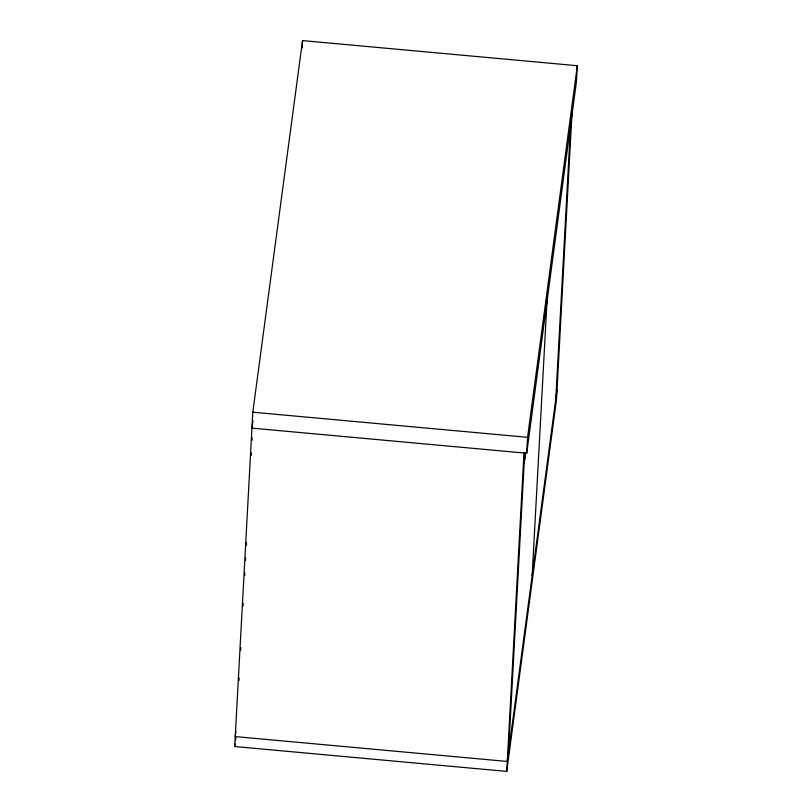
<?xml version="1.0" encoding="UTF-8"?>
<svg xmlns="http://www.w3.org/2000/svg" width="812" height="812" viewBox="0 0 812 812"><rect width="100%" height="100%" fill="white"/><g stroke="black" fill="none" stroke-linecap="round" stroke-linejoin="round"><path stroke-width="1.22" d="M571.942 114.259L556.474 399.798L506.739 771.4L234.698 746.532L252.806 412.202L302.541 40.6L577.302 65.721L576.439 81.636L526.704 453.248L251.943 428.127L252.948 420.596M239.012 680.517L239.144 677.99M240.656 650.179L240.788 647.651M243.052 605.935L243.184 603.407M244.696 575.596L244.828 573.059M245.518 560.422L245.65 557.895M246.34 545.248L246.472 542.721M251.192 455.502L251.334 452.964M252.014 440.327L252.156 437.8M302.145 47.949L302.541 40.6M506.739 771.4L523.984 452.994M508.525 752.156L524.745 452.558M526.704 453.248L527.567 437.323L577.302 65.721M532.144 575.647L547.298 295.954M555.773 399.139L570.917 119.435M572.084 111.731L572.287 107.935M235.906 731.561L235.236 736.586L507.277 761.453L557.022 389.841M234.698 746.532L235.033 744.015M235.531 740.25L235.876 737.743M524.258 461.612L525.435 452.852M524.146 463.601L525.658 452.335M252.806 412.202L527.567 437.323"/></g></svg>
